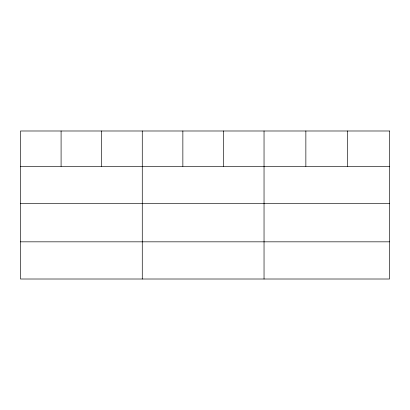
<?xml version="1.0" encoding="UTF-8"?>
<svg xmlns="http://www.w3.org/2000/svg" width="410" height="410" viewBox="0 0 410 410"><rect width="100%" height="100%" fill="white"/><g stroke="black" fill="none" stroke-linecap="round" stroke-linejoin="round"><path stroke-width="0.61" d="M20.5 166.347L389.5 166.347M20.5 203.524L389.5 203.524M20.5 241.833L389.5 241.833M347.68 130.99L347.68 166.347M305.86 130.99L305.86 166.347M264.04 130.99L264.04 279.01M223.45 130.99L223.45 166.347M182.86 130.99L182.86 166.347M142.27 130.99L142.27 279.01M101.68 130.99L101.68 166.347M61.09 130.99L61.09 166.347M389.5 130.99L20.5 130.99L20.5 279.01L389.5 279.01L389.5 130.99"/></g></svg>
